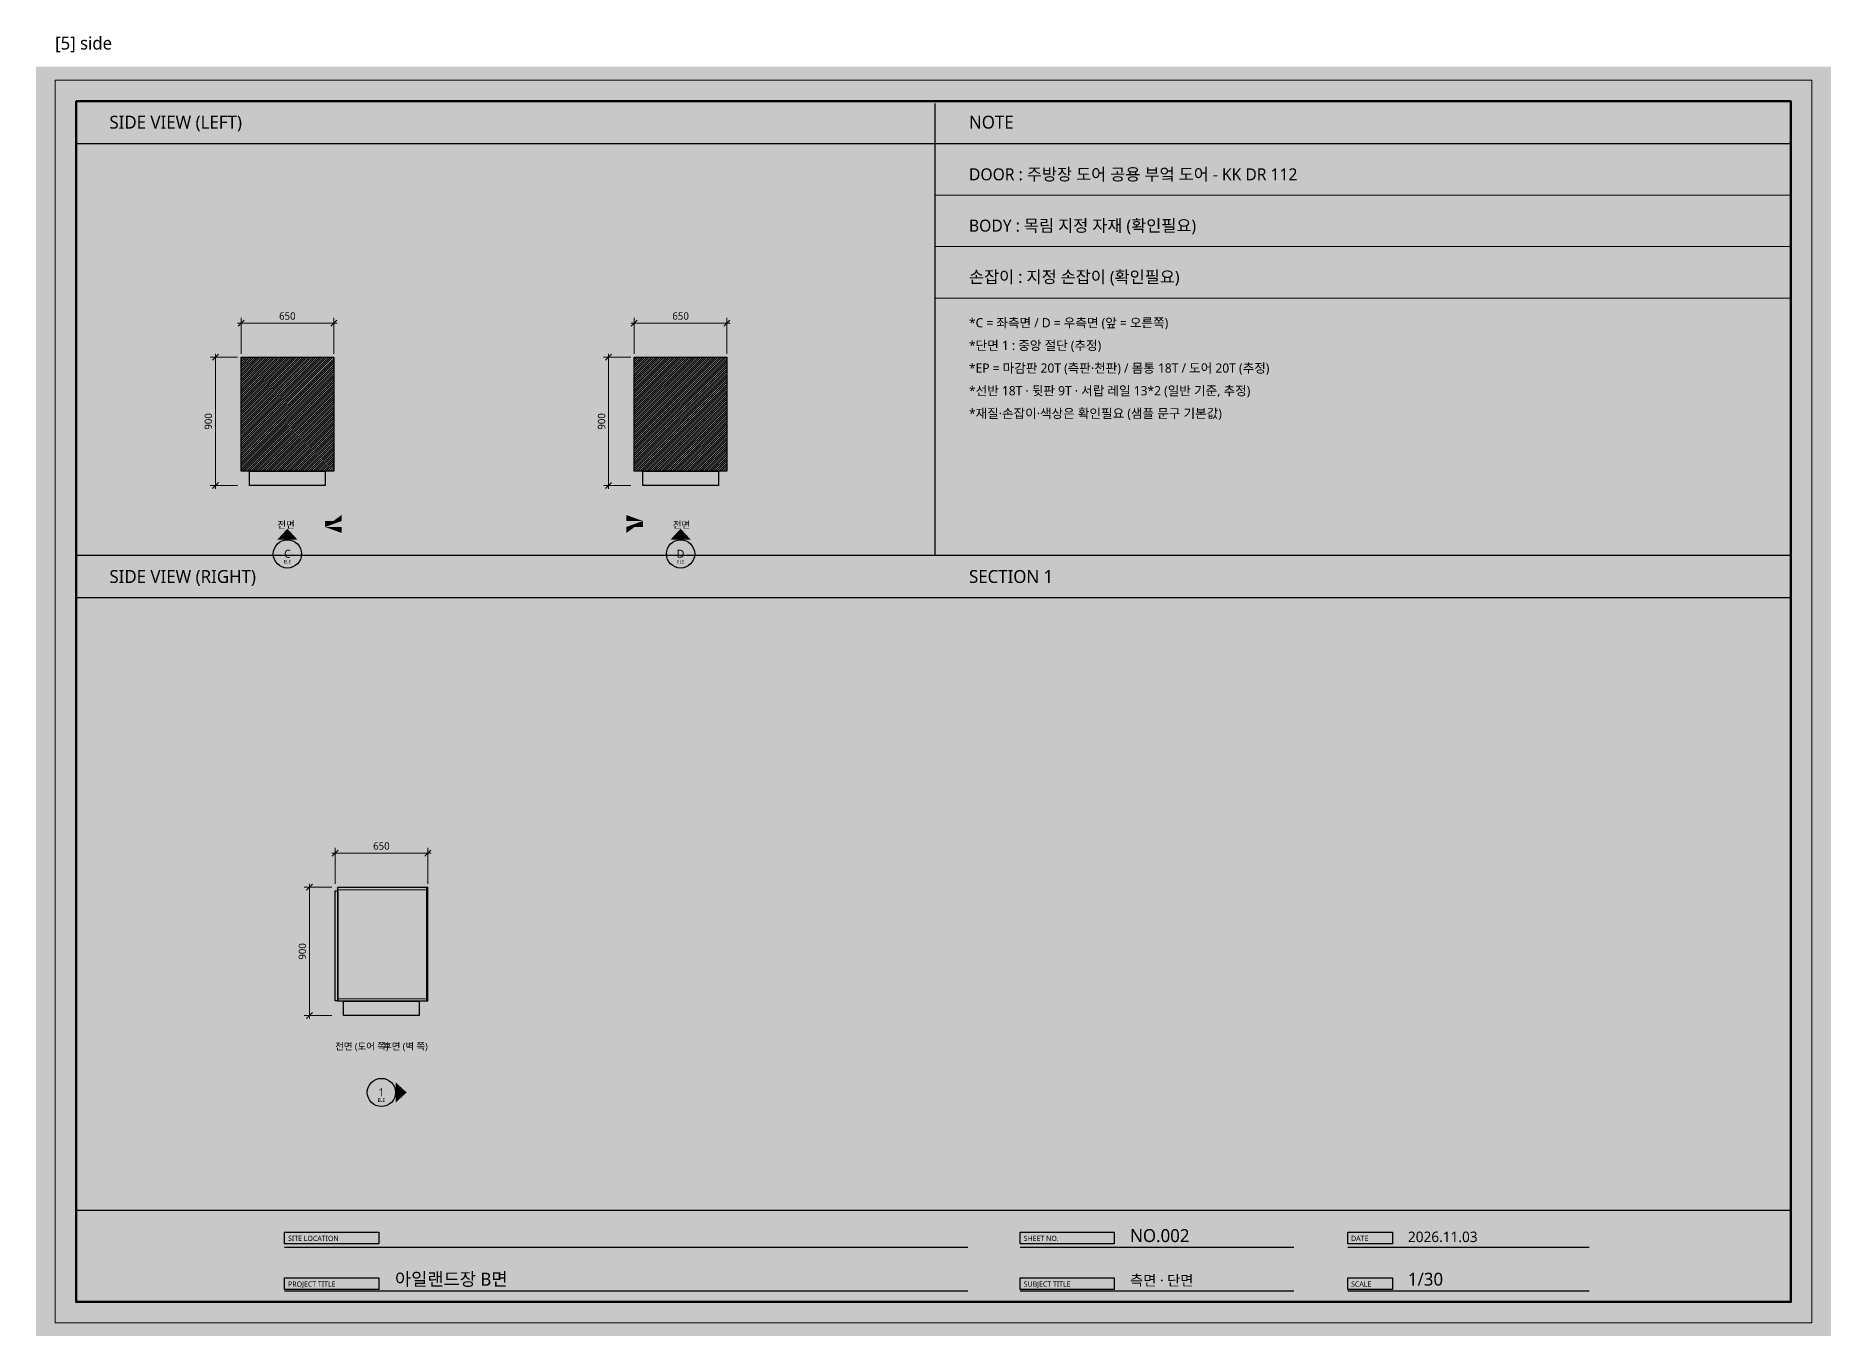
# Model space of a CAD drawing. Header units: millimetres. Extents: x 0 to 3420, y 0 to 304.
# Drawn here: x 2000 to 2420, y 0 to 304.2 of the extents above; entities that cross this region are included whole.
import ezdxf
from ezdxf.enums import TextEntityAlignment as Align

# ---------------------------------------------------------------- set-up
doc = ezdxf.new("R2010")
doc.units = ezdxf.units.MM
for name, color, linetype, lineweight, true_color in [('BG', 7, 'Continuous', 0, 0xffffff), ('DIM', 7, 'Continuous', 13, 0x969696), ('FRAME', 7, 'Continuous', 100, 0x000000), ('NOTE_BLUE', 7, 'Continuous', 9, 0x0000ff), ('NOTE_RED', 7, 'Continuous', 25, 0xde0038), ('OUTLINE', 7, 'Continuous', 25, 0x000000), ('SHEET_FRAME_INFO', 7, 'Continuous', 0, 0x5a5a5a), ('TEXT', 7, 'Continuous', 13, 0x000000), ('THIN', 7, 'Continuous', 5, 0x6e6e6e)]:
    doc.layers.add(name, color=color, linetype=linetype, lineweight=lineweight, true_color=true_color)
doc.styles.add('MALGUN', font='malgun.ttf')

msp = doc.modelspace()

# ---------------------------------------------------------------- linework, layer by layer
at = {"layer": 'BG', "lineweight": 0, "true_color": 0xffffff}
msp.add_solid([(2000, 0), (2420, 0), (2000, 297), (2420, 297)], dxfattribs=at)
at = {"layer": 'DIM', "lineweight": 13, "true_color": 0x969696}
for p, q in [((2047.2, 237), (2070.4667, 237)), ((2048, 229.8), (2048, 238.2)), ((2069.6667, 229.8), (2069.6667, 238.2)), ((2139.2, 237), (2162.4667, 237)), ((2140, 229.8), (2140, 238.2)), ((2161.6667, 229.8), (2161.6667, 238.2)), ((2047.2, 229), (2040.8, 229)), ((2042, 229.8), (2042, 198.2)), ((2139.2, 229), (2132.8, 229)), ((2134, 229.8), (2134, 198.2)), ((2047.2, 199), (2040.8, 199)), ((2139.2, 199), (2132.8, 199)), ((2070, 105.8), (2070, 114.2)), ((2091.6667, 105.8), (2091.6667, 114.2)), ((2069.2, 113), (2092.4667, 113)), ((2069.2, 105), (2062.8, 105)), ((2064, 105.8), (2064, 74.2)), ((2069.2, 75), (2062.8, 75))]:
    msp.add_line(p, q, dxfattribs=at)
at = {"layer": 'DIM', "lineweight": 13, "true_color": 0x5a5a5a}
for p, q in [((2047.3, 236.3), (2048.7, 237.7)), ((2068.9667, 236.3), (2070.3667, 237.7)), ((2139.3, 236.3), (2140.7, 237.7)), ((2160.9667, 236.3), (2162.3667, 237.7)), ((2041.3, 228.3), (2042.7, 229.7)), ((2133.3, 228.3), (2134.7, 229.7)), ((2041.3, 198.3), (2042.7, 199.7)), ((2133.3, 198.3), (2134.7, 199.7)), ((2069.3, 112.3), (2070.7, 113.7)), ((2090.9667, 112.3), (2092.3667, 113.7)), ((2063.3, 104.3), (2064.7, 105.7)), ((2063.3, 74.3), (2064.7, 75.7))]:
    msp.add_line(p, q, dxfattribs=at)
at = {"layer": 'FRAME', "lineweight": 25, "true_color": 0x000000}
for p, q in [((2210.3, 288.4), (2210.3, 182.7)), ((2009.4, 279), (2410.6, 279)), ((2009.4, 182.7), (2410.6, 182.7)), ((2009.4, 172.8), (2410.6, 172.8)), ((2009.4, 29.5), (2410.6, 29.5))]:
    msp.add_line(p, q, dxfattribs=at)
at = {"layer": 'FRAME', "lineweight": 13, "true_color": 0x000000}
for p, q in [((2210.3, 266.9), (2410.6, 266.9)), ((2210.3, 254.9), (2410.6, 254.9)), ((2210.3, 242.8), (2410.6, 242.8))]:
    msp.add_line(p, q, dxfattribs=at)
msp.add_lwpolyline([(2004.5, 293.8), (2415.5, 293.8), (2415.5, 3.1), (2004.5, 3.1)], close=True, dxfattribs=at)
at = {"layer": 'FRAME', "lineweight": 100, "true_color": 0x000000}
msp.add_lwpolyline([(2009.4, 288.9), (2410.6, 288.9), (2410.6, 8), (2009.4, 8)], close=True, dxfattribs=at)
at = {"layer": 'FRAME', "lineweight": 0, "true_color": 0x555555}
for points in [[(2058.2, 24.3), (2080.2, 24.3), (2058.2, 21.6), (2080.2, 21.6)], [(2230.3, 24.3), (2252.3, 24.3), (2230.3, 21.6), (2252.3, 21.6)], [(2306.9, 24.3), (2317.4, 24.3), (2306.9, 21.6), (2317.4, 21.6)], [(2058.2, 13.6), (2080.2, 13.6), (2058.2, 10.9), (2080.2, 10.9)], [(2230.3, 13.6), (2252.3, 13.6), (2230.3, 10.9), (2252.3, 10.9)], [(2306.9, 13.6), (2317.4, 13.6), (2306.9, 10.9), (2317.4, 10.9)]]:
    msp.add_solid(points, dxfattribs=at)
at = {"layer": 'OUTLINE', "lineweight": 25, "true_color": 0x000000}
for p, q in [((2058.2, 20.8), (2218, 20.8)), ((2230.3, 20.8), (2294.3, 20.8)), ((2306.9, 20.8), (2363.4, 20.8)), ((2058.2, 10.6), (2218, 10.6)), ((2230.3, 10.6), (2294.3, 10.6)), ((2306.9, 10.6), (2363.4, 10.6))]:
    msp.add_line(p, q, dxfattribs=at)
for points in [[(2048, 229), (2069.6667, 229), (2069.6667, 202.3333), (2048, 202.3333)], [(2140, 229), (2161.6667, 229), (2161.6667, 202.3333), (2140, 202.3333)], [(2050, 202.3333), (2067.6667, 202.3333), (2067.6667, 199), (2050, 199)], [(2142, 202.3333), (2159.6667, 202.3333), (2159.6667, 199), (2142, 199)], [(2070.6667, 105), (2091.3667, 105), (2091.3667, 78.3333), (2070.6667, 78.3333)], [(2070, 104.1667), (2070.6667, 104.1667), (2070.6667, 78.4667), (2070, 78.4667)], [(2072, 78.3333), (2089.6667, 78.3333), (2089.6667, 75), (2072, 75)], [(2058.2, 24.3), (2080.2, 24.3), (2080.2, 21.6), (2058.2, 21.6)], [(2230.3, 24.3), (2252.3, 24.3), (2252.3, 21.6), (2230.3, 21.6)], [(2306.9, 24.3), (2317.4, 24.3), (2317.4, 21.6), (2306.9, 21.6)], [(2058.2, 13.6), (2080.2, 13.6), (2080.2, 10.9), (2058.2, 10.9)], [(2230.3, 13.6), (2252.3, 13.6), (2252.3, 10.9), (2230.3, 10.9)], [(2306.9, 13.6), (2317.4, 13.6), (2317.4, 10.9), (2306.9, 10.9)]]:
    msp.add_lwpolyline(points, close=True, dxfattribs=at)
for centre in [(2058.8333, 183), (2150.8333, 183), (2080.8333, 57)]:
    msp.add_circle(centre, 3.3, dxfattribs=at)
at = {"layer": 'OUTLINE', "lineweight": 0, "true_color": 0xe1e1e1}
for points in [[(2055.4867, 190.98), (2061.6667, 190.98), (2055.4867, 188.23), (2061.6667, 188.23)], [(2148, 190.98), (2154.18, 190.98), (2148, 188.23), (2154.18, 188.23)]]:
    msp.add_solid(points, dxfattribs=at)
at = {"layer": 'OUTLINE', "lineweight": 0, "true_color": 0x000000}
for points in [[(2067.6667, 189.3), (2074.6667, 190), (2071.5167, 192.1)], [(2067.6667, 189.3), (2071.5167, 192.1), (2071.5167, 190.7)], [(2067.6667, 189.3), (2071.5167, 190.7), (2067.6667, 190.7)], [(2067.6667, 189.3), (2071.5167, 187.9), (2074.6667, 190)], [(2067.6667, 189.3), (2071.5167, 189.3), (2071.5167, 187.9)], [(2142, 190.7), (2138.15, 192.1), (2135, 190)], [(2142, 190.7), (2135, 190), (2138.15, 187.9)], [(2142, 190.7), (2138.15, 190.7), (2138.15, 192.1)], [(2142, 190.7), (2138.15, 187.9), (2138.15, 189.3)], [(2142, 190.7), (2138.15, 189.3), (2142, 189.3)], [(2056.4333, 186.3), (2061.2333, 186.3), (2058.8333, 188.9)], [(2148.4333, 186.3), (2153.2333, 186.3), (2150.8333, 188.9)], [(2084.1333, 59.4), (2084.1333, 54.6), (2086.7333, 57)]]:
    msp.add_solid(points, dxfattribs=at)
at = {"layer": 'THIN', "lineweight": 5, "true_color": 0xa5a5a5}
for p, q in [((2048, 228.5), (2048.5, 229)), ((2048, 228), (2049, 229)), ((2048, 227.5), (2049.5, 229)), ((2048, 227), (2050, 229)), ((2048, 226.5), (2050.5, 229)), ((2048, 226), (2051, 229)), ((2048, 225.5), (2051.5, 229)), ((2048, 225), (2052, 229)), ((2048, 224.5), (2052.5, 229)), ((2048, 224), (2053, 229)), ((2048, 223.5), (2053.5, 229)), ((2048, 223), (2054, 229)), ((2048, 222.5), (2054.5, 229)), ((2048, 222), (2055, 229)), ((2048, 221.5), (2055.5, 229)), ((2048, 221), (2056, 229)), ((2048, 220.5), (2056.5, 229)), ((2048, 220), (2057, 229)), ((2048, 219.5), (2057.5, 229)), ((2048, 219), (2058, 229)), ((2048, 218.5), (2058.5, 229)), ((2048, 218), (2059, 229)), ((2048, 217.5), (2059.5, 229)), ((2048, 217), (2060, 229)), ((2048, 216.5), (2060.5, 229)), ((2048, 216), (2061, 229)), ((2048, 215.5), (2061.5, 229)), ((2048, 215), (2062, 229)), ((2048, 214.5), (2062.5, 229)), ((2048, 214), (2063, 229)), ((2048, 213.5), (2063.5, 229)), ((2048, 213), (2064, 229)), ((2048, 212.5), (2064.5, 229)), ((2048, 212), (2065, 229)), ((2048, 211.5), (2065.5, 229)), ((2048, 211), (2066, 229)), ((2048, 210.5), (2066.5, 229)), ((2048, 210), (2067, 229)), ((2048, 209.5), (2067.5, 229)), ((2048, 209), (2068, 229)), ((2048, 208.5), (2068.5, 229)), ((2048, 208), (2069, 229)), ((2048, 207.5), (2069.5, 229)), ((2048, 207), (2069.6667, 228.6667)), ((2048, 206.5), (2069.6667, 228.1667)), ((2048, 206), (2069.6667, 227.6667)), ((2048, 205.5), (2069.6667, 227.1667)), ((2140, 228.5), (2140.5, 229)), ((2140, 228), (2141, 229)), ((2140, 227.5), (2141.5, 229)), ((2140, 227), (2142, 229)), ((2140, 226.5), (2142.5, 229)), ((2140, 226), (2143, 229)), ((2140, 225.5), (2143.5, 229)), ((2140, 225), (2144, 229)), ((2140, 224.5), (2144.5, 229)), ((2140, 224), (2145, 229)), ((2140, 223.5), (2145.5, 229)), ((2140, 223), (2146, 229)), ((2140, 222.5), (2146.5, 229)), ((2140, 222), (2147, 229)), ((2140, 221.5), (2147.5, 229)), ((2140, 221), (2148, 229)), ((2140, 220.5), (2148.5, 229)), ((2140, 220), (2149, 229)), ((2140, 219.5), (2149.5, 229)), ((2140, 219), (2150, 229)), ((2140, 218.5), (2150.5, 229)), ((2140, 218), (2151, 229)), ((2140, 217.5), (2151.5, 229)), ((2140, 217), (2152, 229)), ((2140, 216.5), (2152.5, 229)), ((2140, 216), (2153, 229)), ((2140, 215.5), (2153.5, 229)), ((2140, 215), (2154, 229)), ((2140, 214.5), (2154.5, 229)), ((2140, 214), (2155, 229)), ((2140, 213.5), (2155.5, 229)), ((2140, 213), (2156, 229)), ((2140, 212.5), (2156.5, 229)), ((2140, 212), (2157, 229)), ((2140, 211.5), (2157.5, 229)), ((2140, 211), (2158, 229)), ((2140, 210.5), (2158.5, 229)), ((2140, 210), (2159, 229)), ((2140, 209.5), (2159.5, 229)), ((2140, 209), (2160, 229)), ((2140, 208.5), (2160.5, 229)), ((2140, 208), (2161, 229)), ((2140, 207.5), (2161.5, 229)), ((2140, 207), (2161.6667, 228.6667)), ((2140, 206.5), (2161.6667, 228.1667)), ((2140, 206), (2161.6667, 227.6667)), ((2140, 205.5), (2161.6667, 227.1667)), ((2048, 205), (2069.6667, 226.6667)), ((2048, 204.5), (2069.6667, 226.1667)), ((2048, 204), (2069.6667, 225.6667)), ((2048, 203.5), (2069.6667, 225.1667)), ((2048, 203), (2069.6667, 224.6667)), ((2048, 202.5), (2069.6667, 224.1667)), ((2048.3333, 202.3333), (2069.6667, 223.6667)), ((2048.8333, 202.3333), (2069.6667, 223.1667)), ((2049.3333, 202.3333), (2069.6667, 222.6667)), ((2140, 205), (2161.6667, 226.6667)), ((2140, 204.5), (2161.6667, 226.1667)), ((2140, 204), (2161.6667, 225.6667)), ((2140, 203.5), (2161.6667, 225.1667)), ((2140, 203), (2161.6667, 224.6667)), ((2140, 202.5), (2161.6667, 224.1667)), ((2140.3333, 202.3333), (2161.6667, 223.6667)), ((2140.8333, 202.3333), (2161.6667, 223.1667)), ((2141.3333, 202.3333), (2161.6667, 222.6667)), ((2049.8333, 202.3333), (2069.6667, 222.1667)), ((2050.3333, 202.3333), (2069.6667, 221.6667)), ((2050.8333, 202.3333), (2069.6667, 221.1667)), ((2051.3333, 202.3333), (2069.6667, 220.6667)), ((2051.8333, 202.3333), (2069.6667, 220.1667)), ((2052.3333, 202.3333), (2069.6667, 219.6667)), ((2052.8333, 202.3333), (2069.6667, 219.1667)), ((2053.3333, 202.3333), (2069.6667, 218.6667)), ((2141.8333, 202.3333), (2161.6667, 222.1667)), ((2142.3333, 202.3333), (2161.6667, 221.6667)), ((2142.8333, 202.3333), (2161.6667, 221.1667)), ((2143.3333, 202.3333), (2161.6667, 220.6667)), ((2143.8333, 202.3333), (2161.6667, 220.1667)), ((2144.3333, 202.3333), (2161.6667, 219.6667)), ((2144.8333, 202.3333), (2161.6667, 219.1667)), ((2145.3333, 202.3333), (2161.6667, 218.6667)), ((2053.8333, 202.3333), (2069.6667, 218.1667)), ((2054.3333, 202.3333), (2069.6667, 217.6667)), ((2054.8333, 202.3333), (2069.6667, 217.1667)), ((2055.3333, 202.3333), (2069.6667, 216.6667)), ((2055.8333, 202.3333), (2069.6667, 216.1667)), ((2056.3333, 202.3333), (2069.6667, 215.6667)), ((2056.8333, 202.3333), (2069.6667, 215.1667)), ((2057.3333, 202.3333), (2069.6667, 214.6667)), ((2145.8333, 202.3333), (2161.6667, 218.1667)), ((2146.3333, 202.3333), (2161.6667, 217.6667)), ((2146.8333, 202.3333), (2161.6667, 217.1667)), ((2147.3333, 202.3333), (2161.6667, 216.6667)), ((2147.8333, 202.3333), (2161.6667, 216.1667)), ((2148.3333, 202.3333), (2161.6667, 215.6667)), ((2148.8333, 202.3333), (2161.6667, 215.1667)), ((2149.3333, 202.3333), (2161.6667, 214.6667)), ((2057.8333, 202.3333), (2069.6667, 214.1667)), ((2058.3333, 202.3333), (2069.6667, 213.6667)), ((2058.8333, 202.3333), (2069.6667, 213.1667)), ((2059.3333, 202.3333), (2069.6667, 212.6667)), ((2059.8333, 202.3333), (2069.6667, 212.1667)), ((2060.3333, 202.3333), (2069.6667, 211.6667)), ((2060.8333, 202.3333), (2069.6667, 211.1667)), ((2061.3333, 202.3333), (2069.6667, 210.6667)), ((2061.8333, 202.3333), (2069.6667, 210.1667)), ((2149.8333, 202.3333), (2161.6667, 214.1667)), ((2150.3333, 202.3333), (2161.6667, 213.6667)), ((2150.8333, 202.3333), (2161.6667, 213.1667)), ((2151.3333, 202.3333), (2161.6667, 212.6667)), ((2151.8333, 202.3333), (2161.6667, 212.1667)), ((2152.3333, 202.3333), (2161.6667, 211.6667)), ((2152.8333, 202.3333), (2161.6667, 211.1667)), ((2153.3333, 202.3333), (2161.6667, 210.6667)), ((2153.8333, 202.3333), (2161.6667, 210.1667)), ((2062.3333, 202.3333), (2069.6667, 209.6667)), ((2062.8333, 202.3333), (2069.6667, 209.1667)), ((2063.3333, 202.3333), (2069.6667, 208.6667)), ((2063.8333, 202.3333), (2069.6667, 208.1667)), ((2064.3333, 202.3333), (2069.6667, 207.6667)), ((2064.8333, 202.3333), (2069.6667, 207.1667)), ((2065.3333, 202.3333), (2069.6667, 206.6667)), ((2065.8333, 202.3333), (2069.6667, 206.1667)), ((2154.3333, 202.3333), (2161.6667, 209.6667)), ((2154.8333, 202.3333), (2161.6667, 209.1667)), ((2155.3333, 202.3333), (2161.6667, 208.6667)), ((2155.8333, 202.3333), (2161.6667, 208.1667)), ((2156.3333, 202.3333), (2161.6667, 207.6667)), ((2156.8333, 202.3333), (2161.6667, 207.1667)), ((2157.3333, 202.3333), (2161.6667, 206.6667)), ((2157.8333, 202.3333), (2161.6667, 206.1667)), ((2066.3333, 202.3333), (2069.6667, 205.6667)), ((2066.8333, 202.3333), (2069.6667, 205.1667)), ((2067.3333, 202.3333), (2069.6667, 204.6667)), ((2067.8333, 202.3333), (2069.6667, 204.1667)), ((2068.3333, 202.3333), (2069.6667, 203.6667)), ((2068.8333, 202.3333), (2069.6667, 203.1667)), ((2069.3333, 202.3333), (2069.6667, 202.6667)), ((2158.3333, 202.3333), (2161.6667, 205.6667)), ((2158.8333, 202.3333), (2161.6667, 205.1667)), ((2159.3333, 202.3333), (2161.6667, 204.6667)), ((2159.8333, 202.3333), (2161.6667, 204.1667)), ((2160.3333, 202.3333), (2161.6667, 203.6667)), ((2160.8333, 202.3333), (2161.6667, 203.1667)), ((2161.3333, 202.3333), (2161.6667, 202.6667))]:
    msp.add_line(p, q, dxfattribs=at)
at = {"layer": 'THIN', "lineweight": 5, "true_color": 0x6e6e6e}
for points in [[(2070.6667, 104.4), (2091.3667, 104.4), (2091.3667, 105), (2070.6667, 105)], [(2091.3667, 105), (2091.6667, 105), (2091.6667, 78.3333), (2091.3667, 78.3333)], [(2070.6667, 78.3333), (2091.3667, 78.3333), (2091.3667, 78.9333), (2070.6667, 78.9333)]]:
    msp.add_lwpolyline(points, close=True, dxfattribs=at)

# ---------------------------------------------------------------- texts
at = {"layer": 'NOTE_BLUE', "true_color": 0x0000ff, "style": 'MALGUN'}
msp.add_text('*EP = 마감판 20T (측판·천판) / 몸통 18T / 도어 20T (추정)', height=2.16, dxfattribs=at).set_placement((2218.3, 225.4))
at = {"layer": 'NOTE_RED', "true_color": 0xde0038, "style": 'MALGUN'}
for s, height, p in [('손잡이 : 지정 손잡이 (확인필요)', 2.808, (2218.3, 246.4)), ('*재질·손잡이·색상은 확인필요 (샘플 문구 기본값)', 2.16, (2218.3, 214.8))]:
    msp.add_text(s, height=height, dxfattribs=at).set_placement(p)
at = {"layer": 'SHEET_FRAME_INFO', "true_color": 0x5a5a5a, "style": 'MALGUN'}
msp.add_text('[5] side', height=3, dxfattribs=at).set_placement((2004.5, 301))
at = {"layer": 'TEXT', "true_color": 0x000000, "style": 'MALGUN'}
for s, height, p in [('SIDE VIEW (LEFT)', 3.024, (2017.2, 282.5)), ('NOTE', 3.024, (2218.3, 282.5)), ('DOOR : 주방장 도어^J공용 부엌 도어 - KK DR 112', 2.808, (2218.3, 270.4)), ('BODY : 목림 지정 자재 (확인필요)', 2.808, (2218.3, 258.4)), ('*C = 좌측면 / D = 우측면 (앞 = 오른쪽)', 2.16, (2218.3, 236)), ('*단면 1 : 중앙 절단 (추정)', 2.16, (2218.3, 230.7)), ('*선반 18T · 뒷판 9T · 서랍 레일 13*2 (일반 기준, 추정)', 2.16, (2218.3, 220.1)), ('전면', 1.584, (2056.4867, 189)), ('전면', 1.584, (2149, 189)), ('SIDE VIEW (RIGHT)', 3.024, (2017.2, 176.2)), ('SECTION 1', 3.024, (2218.3, 176.2)), ('전면 (도어 쪽)', 1.584, (2070, 67)), ('NO.002', 3.024, (2256, 22)), ('2026.11.03', 2.448, (2321, 22)), ('아일랜드장 B면', 3.024, (2084, 11.8)), ('측면 · 단면', 2.448, (2256, 11.8)), ('1/30', 3.024, (2321, 11.8))]:
    msp.add_text(s, height=height, dxfattribs=at).set_placement(p)
for s, height, p in [('650', 1.728, (2058.8333, 237.8)), ('650', 1.728, (2150.8333, 237.8)), ('ELE', 0.792, (2058.8333, 180.8)), ('C', 1.872, (2058.8333, 182.1)), ('ELE', 0.792, (2150.8333, 180.8)), ('D', 1.872, (2150.8333, 182.1)), ('650', 1.728, (2080.8333, 113.8)), ('ELE', 0.792, (2080.8333, 54.8)), ('1', 1.872, (2080.8333, 56.1))]:
    msp.add_text(s, height=height, dxfattribs=at).set_placement(p, align=Align.CENTER)
for p in [(2041.2, 214), (2133.2, 214), (2063.2, 90)]:
    msp.add_text('900', height=1.728, rotation=90, dxfattribs=at).set_placement(p, align=Align.CENTER)
msp.add_text('후면 (벽 쪽)', height=1.584, dxfattribs=at).set_placement((2091.6667, 67), align=Align.RIGHT)
at = {"layer": 'TEXT', "true_color": 0xffffff, "style": 'MALGUN'}
for s, p in [('SITE LOCATION', (2059, 22.25)), ('SHEET NO.', (2231.1, 22.25)), ('DATE', (2307.7, 22.25)), ('PROJECT TITLE', (2059, 11.55)), ('SUBJECT TITLE', (2231.1, 11.55)), ('SCALE', (2307.7, 11.55))]:
    msp.add_text(s, height=1.224, dxfattribs=at).set_placement(p)

doc.saveas('drawing.dxf')
